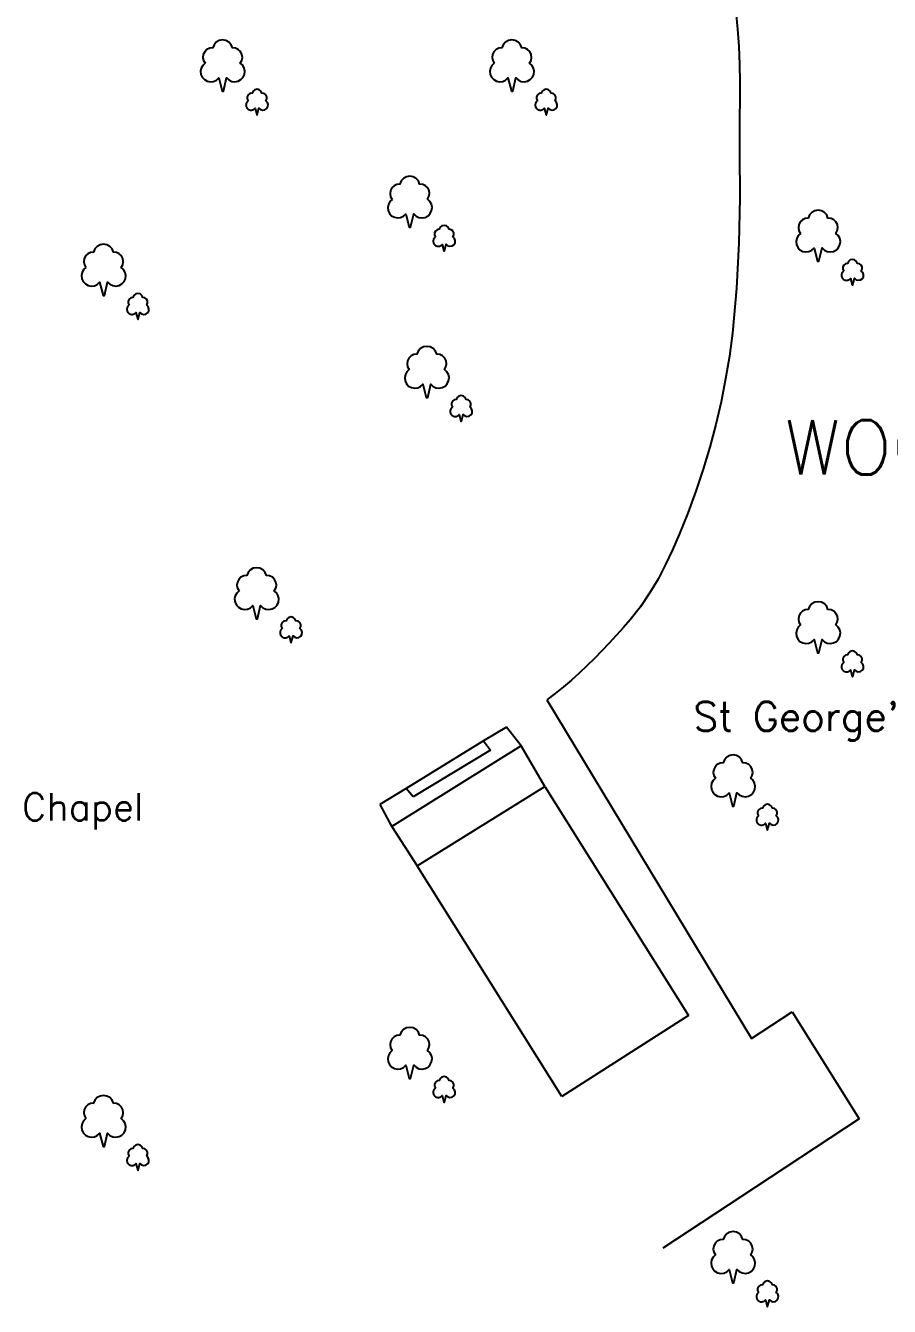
# Model space of a CAD drawing. Extents: x 427500 to 429848, y 434500 to 436505.
# Drawn here: x 429262.6 to 429313.4, y 434773.1 to 434848.3 of the extents above; entities that cross this region are included whole.
import ezdxf

# ---------------------------------------------------------------- set-up
doc = ezdxf.new("R2010")
doc.units = 0
doc.layers.add('LPTIP_Ex_Base', color=8, linetype='Continuous')
doc.styles.add('MtXpl_Romans', font='romans__.ttf')

msp = doc.modelspace()

# ---------------------------------------------------------------- linework, layer by layer
at = {"layer": 'LPTIP_Ex_Base', "color": 251, "true_color": 0x636466}
for p, q in [((429304.32, 434849.13), (429304.43, 434848.1)), ((429304.43, 434848.1), (429304.5, 434847.07)), ((429304.5, 434847.07), (429304.54, 434846.03)), ((429304.54, 434846.03), (429304.56, 434844.99)), ((429304.56, 434844.99), (429304.56, 434843.95)), ((429304.56, 434843.95), (429304.55, 434842.91)), ((429304.55, 434842.91), (429304.55, 434840.84)), ((429304.55, 434840.84), (429304.56, 434838.18)), ((429304.56, 434838.18), (429304.51, 434835.53)), ((429304.51, 434835.53), (429304.37, 434832.88)), ((429304.37, 434832.88), (429304.12, 434830.24)), ((429304.12, 434830.24), (429303.95, 434828.89)), ((429303.95, 434828.89), (429303.72, 434827.55)), ((429303.72, 434827.55), (429303.46, 434826.21)), ((429303.46, 434826.21), (429303.15, 434824.88)), ((429303.15, 434824.88), (429302.8, 434823.55)), ((429302.8, 434823.55), (429302.41, 434822.24)), ((429302.41, 434822.24), (429301.98, 434820.95)), ((429301.98, 434820.95), (429301.51, 434819.67)), ((429301.51, 434819.67), (429300.99, 434818.41)), ((429300.99, 434818.41), (429300.61, 434817.52)), ((429300.61, 434817.52), (429300.19, 434816.65)), ((429300.19, 434816.65), (429299.75, 434815.79)), ((429299.75, 434815.79), (429299.26, 434814.96)), ((429299.26, 434814.96), (429298.72, 434814.16)), ((429298.72, 434814.16), (429298.12, 434813.4)), ((429298.12, 434813.4), (429297.72, 434812.94)), ((429297.72, 434812.94), (429296.88, 434812.02)), ((429296.88, 434812.02), (429296.45, 434811.57)), ((429296.02, 434811.13), (429295.12, 434810.27)), ((429296.45, 434811.57), (429296.02, 434811.13)), ((429295.12, 434810.27), (429294.66, 434809.86)), ((429294.19, 434809.46), (429293.71, 434809.07)), ((429294.66, 434809.86), (429294.19, 434809.46)), ((429293.71, 434809.07), (429293.21, 434808.7)), ((429293.21, 434808.7), (429305.24, 434788.8)), ((429290.85, 434807.1), (429289.5, 434806.3)), ((429291.7, 434806), (429290.85, 434807.1)), ((429291.7, 434806), (429284.1, 434801.25)), ((429289.5, 434806.3), (429284.95, 434803.5)), ((429289.9, 434805.75), (429285.35, 434803)), ((429289.5, 434806.3), (429289.9, 434805.75)), ((429293.1, 434803.6), (429291.7, 434806)), ((429284.95, 434803.5), (429283.4, 434802.55)), ((429285.35, 434803), (429284.95, 434803.5)), ((429285.6, 434798.95), (429293.1, 434803.6)), ((429293.1, 434803.6), (429301.55, 434790.15)), ((429283.4, 434802.55), (429283.97, 434801.5)), ((429283.97, 434801.5), (429284.1, 434801.25)), ((429284.1, 434801.25), (429285.6, 434798.95)), ((429294.1, 434785.4), (429285.6, 434798.95)), ((429301.55, 434790.15), (429294.1, 434785.4)), ((429305.24, 434788.8), (429307.64, 434790.38)), ((429307.64, 434790.38), (429311.58, 434784.09)), ((429311.58, 434784.09), (429304.62, 434779.51)), ((429304.62, 434779.51), (429300.03, 434776.48))]:
    msp.add_line(p, q, dxfattribs=at)
for points in [[(429273.126, 434846.097), (429272.99, 434845.969), (429272.901, 434845.806), (429272.866, 434845.623), (429272.888, 434845.439), (429272.967, 434845.27), (429273.094, 434845.134), (429273.256, 434845.043), (429273.439, 434845.007), (429273.624, 434845.028), (429273.793, 434845.106), (429273.93, 434845.232), (429273.931, 434845.235), (429274.132, 434844.461), (429274.212, 434844.461), (429274.393, 434845.244), (429274.393, 434845.244), (429274.529, 434845.113), (429274.699, 434845.031), (429274.885, 434845.007), (429275.07, 434845.041), (429275.236, 434845.131), (429275.364, 434845.269), (429275.444, 434845.439), (429275.467, 434845.626), (429275.43, 434845.811), (429275.338, 434845.975), (429275.199, 434846.102), (429275.287, 434846.259), (429275.319, 434846.436), (429275.294, 434846.615), (429275.212, 434846.775), (429275.083, 434846.901), (429274.92, 434846.979), (429274.741, 434847), (429274.741, 434847), (429274.664, 434847.184), (429274.531, 434847.331), (429274.356, 434847.427), (429274.16, 434847.461), (429273.964, 434847.427), (429273.789, 434847.331), (429273.656, 434847.184), (429273.579, 434847), (429273.399, 434846.978), (429273.236, 434846.9), (429273.107, 434846.773), (429273.025, 434846.611), (429273.001, 434846.431), (429273.036, 434846.254), (429273.126, 434846.097)], [(429290.126, 434846.097), (429289.99, 434845.969), (429289.901, 434845.806), (429289.866, 434845.623), (429289.888, 434845.439), (429289.967, 434845.27), (429290.094, 434845.134), (429290.256, 434845.043), (429290.439, 434845.007), (429290.624, 434845.028), (429290.793, 434845.106), (429290.93, 434845.232), (429290.931, 434845.235), (429291.132, 434844.461), (429291.212, 434844.461), (429291.393, 434845.244), (429291.393, 434845.244), (429291.529, 434845.113), (429291.699, 434845.031), (429291.885, 434845.007), (429292.07, 434845.041), (429292.236, 434845.131), (429292.364, 434845.269), (429292.444, 434845.439), (429292.467, 434845.626), (429292.43, 434845.811), (429292.338, 434845.975), (429292.199, 434846.102), (429292.287, 434846.259), (429292.319, 434846.436), (429292.294, 434846.615), (429292.212, 434846.775), (429292.083, 434846.901), (429291.92, 434846.979), (429291.741, 434847), (429291.741, 434847), (429291.664, 434847.184), (429291.531, 434847.331), (429291.356, 434847.427), (429291.16, 434847.461), (429290.964, 434847.427), (429290.789, 434847.331), (429290.656, 434847.184), (429290.579, 434847), (429290.399, 434846.978), (429290.236, 434846.9), (429290.107, 434846.773), (429290.025, 434846.611), (429290.001, 434846.431), (429290.036, 434846.254), (429290.126, 434846.097)], [(429275.663, 434843.887), (429275.648, 434843.876), (429275.634, 434843.864), (429275.62, 434843.852), (429275.608, 434843.838), (429275.596, 434843.824), (429275.585, 434843.808), (429275.575, 434843.793), (429275.566, 434843.776), (429275.558, 434843.759), (429275.551, 434843.742), (429275.545, 434843.724), (429275.54, 434843.706), (429275.537, 434843.688), (429275.535, 434843.669), (429275.533, 434843.651), (429275.533, 434843.632), (429275.534, 434843.613), (429275.537, 434843.595), (429275.54, 434843.576), (429275.545, 434843.558), (429275.55, 434843.541), (429275.557, 434843.523), (429275.565, 434843.506), (429275.574, 434843.49), (429275.584, 434843.474), (429275.595, 434843.459), (429275.607, 434843.444), (429275.619, 434843.431), (429275.633, 434843.418), (429275.647, 434843.406), (429275.662, 434843.395), (429275.678, 434843.385), (429275.694, 434843.376), (429275.711, 434843.367), (429275.729, 434843.36), (429275.746, 434843.355), (429275.764, 434843.35), (429275.783, 434843.346), (429275.801, 434843.344), (429275.82, 434843.342), (429275.838, 434843.342), (429275.857, 434843.343), (429275.876, 434843.345), (429275.894, 434843.349), (429275.912, 434843.353), (429275.93, 434843.359), (429275.947, 434843.365), (429275.964, 434843.373), (429275.981, 434843.382), (429275.997, 434843.392), (429276.012, 434843.403), (429276.027, 434843.414), (429276.04, 434843.427), (429276.053, 434843.441), (429276.065, 434843.455), (429276.066, 434843.456), (429276.167, 434843.069), (429276.194, 434843.069), (429276.297, 434843.461), (429276.297, 434843.461), (429276.395, 434843.377), (429276.52, 434843.343), (429276.647, 434843.364), (429276.753, 434843.436), (429276.819, 434843.547), (429276.832, 434843.676), (429276.79, 434843.797), (429276.7, 434843.89), (429276.754, 434844.003), (429276.752, 434844.129), (429276.695, 434844.241), (429276.595, 434844.316), (429276.471, 434844.339), (429276.413, 434844.458), (429276.309, 434844.54), (429276.181, 434844.569), (429276.052, 434844.54), (429275.948, 434844.458), (429275.89, 434844.339), (429275.766, 434844.316), (429275.665, 434844.24), (429275.608, 434844.127), (429275.608, 434844.001), (429275.663, 434843.887)], [(429292.663, 434843.887), (429292.648, 434843.876), (429292.634, 434843.864), (429292.62, 434843.852), (429292.608, 434843.838), (429292.596, 434843.824), (429292.585, 434843.808), (429292.575, 434843.793), (429292.566, 434843.776), (429292.558, 434843.759), (429292.551, 434843.742), (429292.545, 434843.724), (429292.54, 434843.706), (429292.537, 434843.688), (429292.535, 434843.669), (429292.533, 434843.651), (429292.533, 434843.632), (429292.534, 434843.613), (429292.537, 434843.595), (429292.54, 434843.576), (429292.545, 434843.558), (429292.55, 434843.541), (429292.557, 434843.523), (429292.565, 434843.506), (429292.574, 434843.49), (429292.584, 434843.474), (429292.595, 434843.459), (429292.607, 434843.444), (429292.619, 434843.431), (429292.633, 434843.418), (429292.647, 434843.406), (429292.662, 434843.395), (429292.678, 434843.385), (429292.694, 434843.376), (429292.711, 434843.367), (429292.729, 434843.36), (429292.746, 434843.355), (429292.764, 434843.35), (429292.783, 434843.346), (429292.801, 434843.344), (429292.82, 434843.342), (429292.838, 434843.342), (429292.857, 434843.343), (429292.876, 434843.345), (429292.894, 434843.349), (429292.912, 434843.353), (429292.93, 434843.359), (429292.947, 434843.365), (429292.964, 434843.373), (429292.981, 434843.382), (429292.997, 434843.392), (429293.012, 434843.403), (429293.027, 434843.414), (429293.04, 434843.427), (429293.053, 434843.441), (429293.065, 434843.455), (429293.066, 434843.456), (429293.167, 434843.069), (429293.194, 434843.069), (429293.297, 434843.461), (429293.297, 434843.461), (429293.395, 434843.377), (429293.52, 434843.343), (429293.647, 434843.364), (429293.753, 434843.436), (429293.819, 434843.547), (429293.832, 434843.676), (429293.79, 434843.797), (429293.7, 434843.89), (429293.754, 434844.003), (429293.752, 434844.129), (429293.695, 434844.241), (429293.595, 434844.316), (429293.471, 434844.339), (429293.413, 434844.458), (429293.309, 434844.54), (429293.181, 434844.569), (429293.052, 434844.54), (429292.948, 434844.458), (429292.89, 434844.339), (429292.766, 434844.316), (429292.665, 434844.24), (429292.608, 434844.127), (429292.608, 434844.001), (429292.663, 434843.887)], [(429284.126, 434838.097), (429283.99, 434837.969), (429283.901, 434837.806), (429283.866, 434837.623), (429283.888, 434837.439), (429283.967, 434837.27), (429284.094, 434837.134), (429284.256, 434837.043), (429284.439, 434837.007), (429284.624, 434837.028), (429284.793, 434837.106), (429284.93, 434837.232), (429284.931, 434837.235), (429285.132, 434836.461), (429285.212, 434836.461), (429285.393, 434837.244), (429285.393, 434837.244), (429285.529, 434837.113), (429285.699, 434837.031), (429285.885, 434837.007), (429286.07, 434837.041), (429286.236, 434837.131), (429286.364, 434837.269), (429286.444, 434837.439), (429286.467, 434837.626), (429286.43, 434837.811), (429286.338, 434837.975), (429286.199, 434838.102), (429286.287, 434838.259), (429286.319, 434838.436), (429286.294, 434838.615), (429286.212, 434838.775), (429286.083, 434838.901), (429285.92, 434838.979), (429285.741, 434839), (429285.741, 434839), (429285.664, 434839.184), (429285.531, 434839.331), (429285.356, 434839.427), (429285.16, 434839.461), (429284.964, 434839.427), (429284.789, 434839.331), (429284.656, 434839.184), (429284.579, 434839), (429284.399, 434838.978), (429284.236, 434838.9), (429284.107, 434838.773), (429284.025, 434838.611), (429284.001, 434838.431), (429284.036, 434838.254), (429284.126, 434838.097)], [(429308.126, 434836.097), (429307.99, 434835.969), (429307.901, 434835.806), (429307.866, 434835.623), (429307.888, 434835.439), (429307.967, 434835.27), (429308.094, 434835.134), (429308.256, 434835.043), (429308.439, 434835.007), (429308.624, 434835.028), (429308.793, 434835.106), (429308.93, 434835.232), (429308.931, 434835.235), (429309.132, 434834.461), (429309.212, 434834.461), (429309.393, 434835.244), (429309.393, 434835.244), (429309.529, 434835.113), (429309.699, 434835.031), (429309.885, 434835.007), (429310.07, 434835.041), (429310.236, 434835.131), (429310.364, 434835.269), (429310.444, 434835.439), (429310.467, 434835.626), (429310.43, 434835.811), (429310.338, 434835.975), (429310.199, 434836.102), (429310.287, 434836.259), (429310.319, 434836.436), (429310.294, 434836.615), (429310.212, 434836.775), (429310.083, 434836.901), (429309.92, 434836.979), (429309.741, 434837), (429309.741, 434837), (429309.664, 434837.184), (429309.531, 434837.331), (429309.356, 434837.427), (429309.16, 434837.461), (429308.964, 434837.427), (429308.789, 434837.331), (429308.656, 434837.184), (429308.579, 434837), (429308.399, 434836.978), (429308.236, 434836.9), (429308.107, 434836.773), (429308.025, 434836.611), (429308.001, 434836.431), (429308.036, 434836.254), (429308.126, 434836.097)], [(429286.663, 434835.887), (429286.648, 434835.876), (429286.634, 434835.864), (429286.62, 434835.852), (429286.608, 434835.838), (429286.596, 434835.824), (429286.585, 434835.808), (429286.575, 434835.793), (429286.566, 434835.776), (429286.558, 434835.759), (429286.551, 434835.742), (429286.545, 434835.724), (429286.54, 434835.706), (429286.537, 434835.688), (429286.535, 434835.669), (429286.533, 434835.651), (429286.533, 434835.632), (429286.534, 434835.613), (429286.537, 434835.595), (429286.54, 434835.576), (429286.545, 434835.558), (429286.55, 434835.541), (429286.557, 434835.523), (429286.565, 434835.506), (429286.574, 434835.49), (429286.584, 434835.474), (429286.595, 434835.459), (429286.607, 434835.444), (429286.619, 434835.431), (429286.633, 434835.418), (429286.647, 434835.406), (429286.662, 434835.395), (429286.678, 434835.385), (429286.694, 434835.376), (429286.711, 434835.367), (429286.729, 434835.36), (429286.746, 434835.355), (429286.764, 434835.35), (429286.783, 434835.346), (429286.801, 434835.344), (429286.82, 434835.342), (429286.838, 434835.342), (429286.857, 434835.343), (429286.876, 434835.345), (429286.894, 434835.349), (429286.912, 434835.353), (429286.93, 434835.359), (429286.947, 434835.365), (429286.964, 434835.373), (429286.981, 434835.382), (429286.997, 434835.392), (429287.012, 434835.403), (429287.027, 434835.414), (429287.04, 434835.427), (429287.053, 434835.441), (429287.065, 434835.455), (429287.066, 434835.456), (429287.167, 434835.069), (429287.194, 434835.069), (429287.297, 434835.461), (429287.297, 434835.461), (429287.395, 434835.377), (429287.52, 434835.343), (429287.647, 434835.364), (429287.753, 434835.436), (429287.819, 434835.547), (429287.832, 434835.676), (429287.79, 434835.797), (429287.7, 434835.89), (429287.754, 434836.003), (429287.752, 434836.129), (429287.695, 434836.241), (429287.595, 434836.316), (429287.471, 434836.339), (429287.413, 434836.458), (429287.309, 434836.54), (429287.181, 434836.569), (429287.052, 434836.54), (429286.948, 434836.458), (429286.89, 434836.339), (429286.766, 434836.316), (429286.665, 434836.24), (429286.608, 434836.127), (429286.608, 434836.001), (429286.663, 434835.887)], [(429266.126, 434834.097), (429265.99, 434833.969), (429265.901, 434833.806), (429265.866, 434833.623), (429265.888, 434833.439), (429265.967, 434833.27), (429266.094, 434833.134), (429266.256, 434833.043), (429266.439, 434833.007), (429266.624, 434833.028), (429266.793, 434833.106), (429266.93, 434833.232), (429266.931, 434833.235), (429267.132, 434832.461), (429267.212, 434832.461), (429267.393, 434833.244), (429267.393, 434833.244), (429267.529, 434833.113), (429267.699, 434833.031), (429267.885, 434833.007), (429268.07, 434833.041), (429268.236, 434833.131), (429268.364, 434833.269), (429268.444, 434833.439), (429268.467, 434833.626), (429268.43, 434833.811), (429268.338, 434833.975), (429268.199, 434834.102), (429268.287, 434834.259), (429268.319, 434834.436), (429268.294, 434834.615), (429268.212, 434834.775), (429268.083, 434834.901), (429267.92, 434834.979), (429267.741, 434835), (429267.741, 434835), (429267.664, 434835.184), (429267.531, 434835.331), (429267.356, 434835.427), (429267.16, 434835.461), (429266.964, 434835.427), (429266.789, 434835.331), (429266.656, 434835.184), (429266.579, 434835), (429266.399, 434834.978), (429266.236, 434834.9), (429266.107, 434834.773), (429266.025, 434834.611), (429266.001, 434834.431), (429266.036, 434834.254), (429266.126, 434834.097)], [(429310.663, 434833.887), (429310.648, 434833.876), (429310.634, 434833.864), (429310.62, 434833.852), (429310.608, 434833.838), (429310.596, 434833.824), (429310.585, 434833.808), (429310.575, 434833.793), (429310.566, 434833.776), (429310.558, 434833.759), (429310.551, 434833.742), (429310.545, 434833.724), (429310.54, 434833.706), (429310.537, 434833.688), (429310.535, 434833.669), (429310.533, 434833.651), (429310.533, 434833.632), (429310.534, 434833.613), (429310.537, 434833.595), (429310.54, 434833.576), (429310.545, 434833.558), (429310.55, 434833.541), (429310.557, 434833.523), (429310.565, 434833.506), (429310.574, 434833.49), (429310.584, 434833.474), (429310.595, 434833.459), (429310.607, 434833.444), (429310.619, 434833.431), (429310.633, 434833.418), (429310.647, 434833.406), (429310.662, 434833.395), (429310.678, 434833.385), (429310.694, 434833.376), (429310.711, 434833.367), (429310.729, 434833.36), (429310.746, 434833.355), (429310.764, 434833.35), (429310.783, 434833.346), (429310.801, 434833.344), (429310.82, 434833.342), (429310.838, 434833.342), (429310.857, 434833.343), (429310.876, 434833.345), (429310.894, 434833.349), (429310.912, 434833.353), (429310.93, 434833.359), (429310.947, 434833.365), (429310.964, 434833.373), (429310.981, 434833.382), (429310.997, 434833.392), (429311.012, 434833.403), (429311.027, 434833.414), (429311.04, 434833.427), (429311.053, 434833.441), (429311.065, 434833.455), (429311.066, 434833.456), (429311.167, 434833.069), (429311.194, 434833.069), (429311.297, 434833.461), (429311.297, 434833.461), (429311.395, 434833.377), (429311.52, 434833.343), (429311.647, 434833.364), (429311.753, 434833.436), (429311.819, 434833.547), (429311.832, 434833.676), (429311.79, 434833.797), (429311.7, 434833.89), (429311.754, 434834.003), (429311.752, 434834.129), (429311.695, 434834.241), (429311.595, 434834.316), (429311.471, 434834.339), (429311.413, 434834.458), (429311.309, 434834.54), (429311.181, 434834.569), (429311.052, 434834.54), (429310.948, 434834.458), (429310.89, 434834.339), (429310.766, 434834.316), (429310.665, 434834.24), (429310.608, 434834.127), (429310.608, 434834.001), (429310.663, 434833.887)], [(429268.663, 434831.887), (429268.648, 434831.876), (429268.634, 434831.864), (429268.62, 434831.852), (429268.608, 434831.838), (429268.596, 434831.824), (429268.585, 434831.808), (429268.575, 434831.793), (429268.566, 434831.776), (429268.558, 434831.759), (429268.551, 434831.742), (429268.545, 434831.724), (429268.54, 434831.706), (429268.537, 434831.688), (429268.535, 434831.669), (429268.533, 434831.651), (429268.533, 434831.632), (429268.534, 434831.613), (429268.537, 434831.595), (429268.54, 434831.576), (429268.545, 434831.558), (429268.55, 434831.541), (429268.557, 434831.523), (429268.565, 434831.506), (429268.574, 434831.49), (429268.584, 434831.474), (429268.595, 434831.459), (429268.607, 434831.444), (429268.619, 434831.431), (429268.633, 434831.418), (429268.647, 434831.406), (429268.662, 434831.395), (429268.678, 434831.385), (429268.694, 434831.376), (429268.711, 434831.367), (429268.729, 434831.36), (429268.746, 434831.355), (429268.764, 434831.35), (429268.783, 434831.346), (429268.801, 434831.344), (429268.82, 434831.342), (429268.838, 434831.342), (429268.857, 434831.343), (429268.876, 434831.345), (429268.894, 434831.349), (429268.912, 434831.353), (429268.93, 434831.359), (429268.947, 434831.365), (429268.964, 434831.373), (429268.981, 434831.382), (429268.997, 434831.392), (429269.012, 434831.403), (429269.027, 434831.414), (429269.04, 434831.427), (429269.053, 434831.441), (429269.065, 434831.455), (429269.066, 434831.456), (429269.167, 434831.069), (429269.194, 434831.069), (429269.297, 434831.461), (429269.297, 434831.461), (429269.395, 434831.377), (429269.52, 434831.343), (429269.647, 434831.364), (429269.753, 434831.436), (429269.819, 434831.547), (429269.832, 434831.676), (429269.79, 434831.797), (429269.7, 434831.89), (429269.754, 434832.003), (429269.752, 434832.129), (429269.695, 434832.241), (429269.595, 434832.316), (429269.471, 434832.339), (429269.413, 434832.458), (429269.309, 434832.54), (429269.181, 434832.569), (429269.052, 434832.54), (429268.948, 434832.458), (429268.89, 434832.339), (429268.766, 434832.316), (429268.665, 434832.24), (429268.608, 434832.127), (429268.608, 434832.001), (429268.663, 434831.887)], [(429285.126, 434828.097), (429284.99, 434827.969), (429284.901, 434827.806), (429284.866, 434827.623), (429284.888, 434827.439), (429284.967, 434827.27), (429285.094, 434827.134), (429285.256, 434827.043), (429285.439, 434827.007), (429285.624, 434827.028), (429285.793, 434827.106), (429285.93, 434827.232), (429285.931, 434827.235), (429286.132, 434826.461), (429286.212, 434826.461), (429286.393, 434827.244), (429286.393, 434827.244), (429286.529, 434827.113), (429286.699, 434827.031), (429286.885, 434827.007), (429287.07, 434827.041), (429287.236, 434827.131), (429287.364, 434827.269), (429287.444, 434827.439), (429287.467, 434827.626), (429287.43, 434827.811), (429287.338, 434827.975), (429287.199, 434828.102), (429287.287, 434828.259), (429287.319, 434828.436), (429287.294, 434828.615), (429287.212, 434828.775), (429287.083, 434828.901), (429286.92, 434828.979), (429286.741, 434829), (429286.741, 434829), (429286.664, 434829.184), (429286.531, 434829.331), (429286.356, 434829.427), (429286.16, 434829.461), (429285.964, 434829.427), (429285.789, 434829.331), (429285.656, 434829.184), (429285.579, 434829), (429285.399, 434828.978), (429285.236, 434828.9), (429285.107, 434828.773), (429285.025, 434828.611), (429285.001, 434828.431), (429285.036, 434828.254), (429285.126, 434828.097)], [(429287.663, 434825.887), (429287.648, 434825.876), (429287.634, 434825.864), (429287.62, 434825.852), (429287.608, 434825.838), (429287.596, 434825.824), (429287.585, 434825.808), (429287.575, 434825.793), (429287.566, 434825.776), (429287.558, 434825.759), (429287.551, 434825.742), (429287.545, 434825.724), (429287.54, 434825.706), (429287.537, 434825.688), (429287.535, 434825.669), (429287.533, 434825.651), (429287.533, 434825.632), (429287.534, 434825.613), (429287.537, 434825.595), (429287.54, 434825.576), (429287.545, 434825.558), (429287.55, 434825.541), (429287.557, 434825.523), (429287.565, 434825.506), (429287.574, 434825.49), (429287.584, 434825.474), (429287.595, 434825.459), (429287.607, 434825.444), (429287.619, 434825.431), (429287.633, 434825.418), (429287.647, 434825.406), (429287.662, 434825.395), (429287.678, 434825.385), (429287.694, 434825.376), (429287.711, 434825.367), (429287.729, 434825.36), (429287.746, 434825.355), (429287.764, 434825.35), (429287.783, 434825.346), (429287.801, 434825.344), (429287.82, 434825.342), (429287.838, 434825.342), (429287.857, 434825.343), (429287.876, 434825.345), (429287.894, 434825.349), (429287.912, 434825.353), (429287.93, 434825.359), (429287.947, 434825.365), (429287.964, 434825.373), (429287.981, 434825.382), (429287.997, 434825.392), (429288.012, 434825.403), (429288.027, 434825.414), (429288.04, 434825.427), (429288.053, 434825.441), (429288.065, 434825.455), (429288.066, 434825.456), (429288.167, 434825.069), (429288.194, 434825.069), (429288.297, 434825.461), (429288.297, 434825.461), (429288.395, 434825.377), (429288.52, 434825.343), (429288.647, 434825.364), (429288.753, 434825.436), (429288.819, 434825.547), (429288.832, 434825.676), (429288.79, 434825.797), (429288.7, 434825.89), (429288.754, 434826.003), (429288.752, 434826.129), (429288.695, 434826.241), (429288.595, 434826.316), (429288.471, 434826.339), (429288.413, 434826.458), (429288.309, 434826.54), (429288.181, 434826.569), (429288.052, 434826.54), (429287.948, 434826.458), (429287.89, 434826.339), (429287.766, 434826.316), (429287.665, 434826.24), (429287.608, 434826.127), (429287.608, 434826.001), (429287.663, 434825.887)], [(429275.126, 434815.097), (429274.99, 434814.969), (429274.901, 434814.806), (429274.866, 434814.623), (429274.888, 434814.439), (429274.967, 434814.27), (429275.094, 434814.134), (429275.256, 434814.043), (429275.439, 434814.007), (429275.624, 434814.028), (429275.793, 434814.106), (429275.93, 434814.232), (429275.931, 434814.235), (429276.132, 434813.461), (429276.212, 434813.461), (429276.393, 434814.244), (429276.393, 434814.244), (429276.529, 434814.113), (429276.699, 434814.031), (429276.885, 434814.007), (429277.07, 434814.041), (429277.236, 434814.131), (429277.364, 434814.269), (429277.444, 434814.439), (429277.467, 434814.626), (429277.43, 434814.811), (429277.338, 434814.975), (429277.199, 434815.102), (429277.287, 434815.259), (429277.319, 434815.436), (429277.294, 434815.615), (429277.212, 434815.775), (429277.083, 434815.901), (429276.92, 434815.979), (429276.741, 434816), (429276.741, 434816), (429276.664, 434816.184), (429276.531, 434816.331), (429276.356, 434816.427), (429276.16, 434816.461), (429275.964, 434816.427), (429275.789, 434816.331), (429275.656, 434816.184), (429275.579, 434816), (429275.399, 434815.978), (429275.236, 434815.9), (429275.107, 434815.773), (429275.025, 434815.611), (429275.001, 434815.431), (429275.036, 434815.254), (429275.126, 434815.097)], [(429308.126, 434813.097), (429307.99, 434812.969), (429307.901, 434812.806), (429307.866, 434812.623), (429307.888, 434812.439), (429307.967, 434812.27), (429308.094, 434812.134), (429308.256, 434812.043), (429308.439, 434812.007), (429308.624, 434812.028), (429308.793, 434812.106), (429308.93, 434812.232), (429308.931, 434812.235), (429309.132, 434811.461), (429309.212, 434811.461), (429309.393, 434812.244), (429309.393, 434812.244), (429309.529, 434812.113), (429309.699, 434812.031), (429309.885, 434812.007), (429310.07, 434812.041), (429310.236, 434812.131), (429310.364, 434812.269), (429310.444, 434812.439), (429310.467, 434812.626), (429310.43, 434812.811), (429310.338, 434812.975), (429310.199, 434813.102), (429310.287, 434813.259), (429310.319, 434813.436), (429310.294, 434813.615), (429310.212, 434813.775), (429310.083, 434813.901), (429309.92, 434813.979), (429309.741, 434814), (429309.741, 434814), (429309.664, 434814.184), (429309.531, 434814.331), (429309.356, 434814.427), (429309.16, 434814.461), (429308.964, 434814.427), (429308.789, 434814.331), (429308.656, 434814.184), (429308.579, 434814), (429308.399, 434813.978), (429308.236, 434813.9), (429308.107, 434813.773), (429308.025, 434813.611), (429308.001, 434813.431), (429308.036, 434813.254), (429308.126, 434813.097)], [(429277.663, 434812.887), (429277.648, 434812.876), (429277.634, 434812.864), (429277.62, 434812.852), (429277.608, 434812.838), (429277.596, 434812.824), (429277.585, 434812.808), (429277.575, 434812.793), (429277.566, 434812.776), (429277.558, 434812.759), (429277.551, 434812.742), (429277.545, 434812.724), (429277.54, 434812.706), (429277.537, 434812.688), (429277.535, 434812.669), (429277.533, 434812.651), (429277.533, 434812.632), (429277.534, 434812.613), (429277.537, 434812.595), (429277.54, 434812.576), (429277.545, 434812.558), (429277.55, 434812.541), (429277.557, 434812.523), (429277.565, 434812.506), (429277.574, 434812.49), (429277.584, 434812.474), (429277.595, 434812.459), (429277.607, 434812.444), (429277.619, 434812.431), (429277.633, 434812.418), (429277.647, 434812.406), (429277.662, 434812.395), (429277.678, 434812.385), (429277.694, 434812.376), (429277.711, 434812.367), (429277.729, 434812.36), (429277.746, 434812.355), (429277.764, 434812.35), (429277.783, 434812.346), (429277.801, 434812.344), (429277.82, 434812.342), (429277.838, 434812.342), (429277.857, 434812.343), (429277.876, 434812.345), (429277.894, 434812.349), (429277.912, 434812.353), (429277.93, 434812.359), (429277.947, 434812.365), (429277.964, 434812.373), (429277.981, 434812.382), (429277.997, 434812.392), (429278.012, 434812.403), (429278.027, 434812.414), (429278.04, 434812.427), (429278.053, 434812.441), (429278.065, 434812.455), (429278.066, 434812.456), (429278.167, 434812.069), (429278.194, 434812.069), (429278.297, 434812.461), (429278.297, 434812.461), (429278.395, 434812.377), (429278.52, 434812.343), (429278.647, 434812.364), (429278.753, 434812.436), (429278.819, 434812.547), (429278.832, 434812.676), (429278.79, 434812.797), (429278.7, 434812.89), (429278.754, 434813.003), (429278.752, 434813.129), (429278.695, 434813.241), (429278.595, 434813.316), (429278.471, 434813.339), (429278.413, 434813.458), (429278.309, 434813.54), (429278.181, 434813.569), (429278.052, 434813.54), (429277.948, 434813.458), (429277.89, 434813.339), (429277.766, 434813.316), (429277.665, 434813.24), (429277.608, 434813.127), (429277.608, 434813.001), (429277.663, 434812.887)], [(429310.663, 434810.887), (429310.648, 434810.876), (429310.634, 434810.864), (429310.62, 434810.852), (429310.608, 434810.838), (429310.596, 434810.824), (429310.585, 434810.808), (429310.575, 434810.793), (429310.566, 434810.776), (429310.558, 434810.759), (429310.551, 434810.742), (429310.545, 434810.724), (429310.54, 434810.706), (429310.537, 434810.688), (429310.535, 434810.669), (429310.533, 434810.651), (429310.533, 434810.632), (429310.534, 434810.613), (429310.537, 434810.595), (429310.54, 434810.576), (429310.545, 434810.558), (429310.55, 434810.541), (429310.557, 434810.523), (429310.565, 434810.506), (429310.574, 434810.49), (429310.584, 434810.474), (429310.595, 434810.459), (429310.607, 434810.444), (429310.619, 434810.431), (429310.633, 434810.418), (429310.647, 434810.406), (429310.662, 434810.395), (429310.678, 434810.385), (429310.694, 434810.376), (429310.711, 434810.367), (429310.729, 434810.36), (429310.746, 434810.355), (429310.764, 434810.35), (429310.783, 434810.346), (429310.801, 434810.344), (429310.82, 434810.342), (429310.838, 434810.342), (429310.857, 434810.343), (429310.876, 434810.345), (429310.894, 434810.349), (429310.912, 434810.353), (429310.93, 434810.359), (429310.947, 434810.365), (429310.964, 434810.373), (429310.981, 434810.382), (429310.997, 434810.392), (429311.012, 434810.403), (429311.027, 434810.414), (429311.04, 434810.427), (429311.053, 434810.441), (429311.065, 434810.455), (429311.066, 434810.456), (429311.167, 434810.069), (429311.194, 434810.069), (429311.297, 434810.461), (429311.297, 434810.461), (429311.395, 434810.377), (429311.52, 434810.343), (429311.647, 434810.364), (429311.753, 434810.436), (429311.819, 434810.547), (429311.832, 434810.676), (429311.79, 434810.797), (429311.7, 434810.89), (429311.754, 434811.003), (429311.752, 434811.129), (429311.695, 434811.241), (429311.595, 434811.316), (429311.471, 434811.339), (429311.413, 434811.458), (429311.309, 434811.54), (429311.181, 434811.569), (429311.052, 434811.54), (429310.948, 434811.458), (429310.89, 434811.339), (429310.766, 434811.316), (429310.665, 434811.24), (429310.608, 434811.127), (429310.608, 434811.001), (429310.663, 434810.887)], [(429303.126, 434804.097), (429302.99, 434803.969), (429302.901, 434803.806), (429302.866, 434803.623), (429302.888, 434803.439), (429302.967, 434803.27), (429303.094, 434803.134), (429303.256, 434803.043), (429303.439, 434803.007), (429303.624, 434803.028), (429303.793, 434803.106), (429303.93, 434803.232), (429303.931, 434803.235), (429304.132, 434802.461), (429304.212, 434802.461), (429304.393, 434803.244), (429304.393, 434803.244), (429304.529, 434803.113), (429304.699, 434803.031), (429304.885, 434803.007), (429305.07, 434803.041), (429305.236, 434803.131), (429305.364, 434803.269), (429305.444, 434803.439), (429305.467, 434803.626), (429305.43, 434803.811), (429305.338, 434803.975), (429305.199, 434804.102), (429305.287, 434804.259), (429305.319, 434804.436), (429305.294, 434804.615), (429305.212, 434804.775), (429305.083, 434804.901), (429304.92, 434804.979), (429304.741, 434805), (429304.741, 434805), (429304.664, 434805.184), (429304.531, 434805.331), (429304.356, 434805.427), (429304.16, 434805.461), (429303.964, 434805.427), (429303.789, 434805.331), (429303.656, 434805.184), (429303.579, 434805), (429303.399, 434804.978), (429303.236, 434804.9), (429303.107, 434804.773), (429303.025, 434804.611), (429303.001, 434804.431), (429303.036, 434804.254), (429303.126, 434804.097)], [(429305.663, 434801.887), (429305.648, 434801.876), (429305.634, 434801.864), (429305.62, 434801.852), (429305.608, 434801.838), (429305.596, 434801.824), (429305.585, 434801.808), (429305.575, 434801.793), (429305.566, 434801.776), (429305.558, 434801.759), (429305.551, 434801.742), (429305.545, 434801.724), (429305.54, 434801.706), (429305.537, 434801.688), (429305.535, 434801.669), (429305.533, 434801.651), (429305.533, 434801.632), (429305.534, 434801.613), (429305.537, 434801.595), (429305.54, 434801.576), (429305.545, 434801.558), (429305.55, 434801.541), (429305.557, 434801.523), (429305.565, 434801.506), (429305.574, 434801.49), (429305.584, 434801.474), (429305.595, 434801.459), (429305.607, 434801.444), (429305.619, 434801.431), (429305.633, 434801.418), (429305.647, 434801.406), (429305.662, 434801.395), (429305.678, 434801.385), (429305.694, 434801.376), (429305.711, 434801.367), (429305.729, 434801.36), (429305.746, 434801.355), (429305.764, 434801.35), (429305.783, 434801.346), (429305.801, 434801.344), (429305.82, 434801.342), (429305.838, 434801.342), (429305.857, 434801.343), (429305.876, 434801.345), (429305.894, 434801.349), (429305.912, 434801.353), (429305.93, 434801.359), (429305.947, 434801.365), (429305.964, 434801.373), (429305.981, 434801.382), (429305.997, 434801.392), (429306.012, 434801.403), (429306.027, 434801.414), (429306.04, 434801.427), (429306.053, 434801.441), (429306.065, 434801.455), (429306.066, 434801.456), (429306.167, 434801.069), (429306.194, 434801.069), (429306.297, 434801.461), (429306.297, 434801.461), (429306.395, 434801.377), (429306.52, 434801.343), (429306.647, 434801.364), (429306.753, 434801.436), (429306.819, 434801.547), (429306.832, 434801.676), (429306.79, 434801.797), (429306.7, 434801.89), (429306.754, 434802.003), (429306.752, 434802.129), (429306.695, 434802.241), (429306.595, 434802.316), (429306.471, 434802.339), (429306.413, 434802.458), (429306.309, 434802.54), (429306.181, 434802.569), (429306.052, 434802.54), (429305.948, 434802.458), (429305.89, 434802.339), (429305.766, 434802.316), (429305.665, 434802.24), (429305.608, 434802.127), (429305.608, 434802.001), (429305.663, 434801.887)], [(429284.126, 434788.097), (429283.99, 434787.969), (429283.901, 434787.806), (429283.866, 434787.623), (429283.888, 434787.439), (429283.967, 434787.27), (429284.094, 434787.134), (429284.256, 434787.043), (429284.439, 434787.007), (429284.624, 434787.028), (429284.793, 434787.106), (429284.93, 434787.232), (429284.931, 434787.235), (429285.132, 434786.461), (429285.212, 434786.461), (429285.393, 434787.244), (429285.393, 434787.244), (429285.529, 434787.113), (429285.699, 434787.031), (429285.885, 434787.007), (429286.07, 434787.041), (429286.236, 434787.131), (429286.364, 434787.269), (429286.444, 434787.439), (429286.467, 434787.626), (429286.43, 434787.811), (429286.338, 434787.975), (429286.199, 434788.102), (429286.287, 434788.259), (429286.319, 434788.436), (429286.294, 434788.615), (429286.212, 434788.775), (429286.083, 434788.901), (429285.92, 434788.979), (429285.741, 434789), (429285.741, 434789), (429285.664, 434789.184), (429285.531, 434789.331), (429285.356, 434789.427), (429285.16, 434789.461), (429284.964, 434789.427), (429284.789, 434789.331), (429284.656, 434789.184), (429284.579, 434789), (429284.399, 434788.978), (429284.236, 434788.9), (429284.107, 434788.773), (429284.025, 434788.611), (429284.001, 434788.431), (429284.036, 434788.254), (429284.126, 434788.097)], [(429286.663, 434785.887), (429286.648, 434785.876), (429286.634, 434785.864), (429286.62, 434785.852), (429286.608, 434785.838), (429286.596, 434785.824), (429286.585, 434785.808), (429286.575, 434785.793), (429286.566, 434785.776), (429286.558, 434785.759), (429286.551, 434785.742), (429286.545, 434785.724), (429286.54, 434785.706), (429286.537, 434785.688), (429286.535, 434785.669), (429286.533, 434785.651), (429286.533, 434785.632), (429286.534, 434785.613), (429286.537, 434785.595), (429286.54, 434785.576), (429286.545, 434785.558), (429286.55, 434785.541), (429286.557, 434785.523), (429286.565, 434785.506), (429286.574, 434785.49), (429286.584, 434785.474), (429286.595, 434785.459), (429286.607, 434785.444), (429286.619, 434785.431), (429286.633, 434785.418), (429286.647, 434785.406), (429286.662, 434785.395), (429286.678, 434785.385), (429286.694, 434785.376), (429286.711, 434785.367), (429286.729, 434785.36), (429286.746, 434785.355), (429286.764, 434785.35), (429286.783, 434785.346), (429286.801, 434785.344), (429286.82, 434785.342), (429286.838, 434785.342), (429286.857, 434785.343), (429286.876, 434785.345), (429286.894, 434785.349), (429286.912, 434785.353), (429286.93, 434785.359), (429286.947, 434785.365), (429286.964, 434785.373), (429286.981, 434785.382), (429286.997, 434785.392), (429287.012, 434785.403), (429287.027, 434785.414), (429287.04, 434785.427), (429287.053, 434785.441), (429287.065, 434785.455), (429287.066, 434785.456), (429287.167, 434785.069), (429287.194, 434785.069), (429287.297, 434785.461), (429287.297, 434785.461), (429287.395, 434785.377), (429287.52, 434785.343), (429287.647, 434785.364), (429287.753, 434785.436), (429287.819, 434785.547), (429287.832, 434785.676), (429287.79, 434785.797), (429287.7, 434785.89), (429287.754, 434786.003), (429287.752, 434786.129), (429287.695, 434786.241), (429287.595, 434786.316), (429287.471, 434786.339), (429287.413, 434786.458), (429287.309, 434786.54), (429287.181, 434786.569), (429287.052, 434786.54), (429286.948, 434786.458), (429286.89, 434786.339), (429286.766, 434786.316), (429286.665, 434786.24), (429286.608, 434786.127), (429286.608, 434786.001), (429286.663, 434785.887)], [(429266.126, 434784.097), (429265.99, 434783.969), (429265.901, 434783.806), (429265.866, 434783.623), (429265.888, 434783.439), (429265.967, 434783.27), (429266.094, 434783.134), (429266.256, 434783.043), (429266.439, 434783.007), (429266.624, 434783.028), (429266.793, 434783.106), (429266.93, 434783.232), (429266.931, 434783.235), (429267.132, 434782.461), (429267.212, 434782.461), (429267.393, 434783.244), (429267.393, 434783.244), (429267.529, 434783.113), (429267.699, 434783.031), (429267.885, 434783.007), (429268.07, 434783.041), (429268.236, 434783.131), (429268.364, 434783.269), (429268.444, 434783.439), (429268.467, 434783.626), (429268.43, 434783.811), (429268.338, 434783.975), (429268.199, 434784.102), (429268.287, 434784.259), (429268.319, 434784.436), (429268.294, 434784.615), (429268.212, 434784.775), (429268.083, 434784.901), (429267.92, 434784.979), (429267.741, 434785), (429267.741, 434785), (429267.664, 434785.184), (429267.531, 434785.331), (429267.356, 434785.427), (429267.16, 434785.461), (429266.964, 434785.427), (429266.789, 434785.331), (429266.656, 434785.184), (429266.579, 434785), (429266.399, 434784.978), (429266.236, 434784.9), (429266.107, 434784.773), (429266.025, 434784.611), (429266.001, 434784.431), (429266.036, 434784.254), (429266.126, 434784.097)], [(429268.663, 434781.887), (429268.648, 434781.876), (429268.634, 434781.864), (429268.62, 434781.852), (429268.608, 434781.838), (429268.596, 434781.824), (429268.585, 434781.808), (429268.575, 434781.793), (429268.566, 434781.776), (429268.558, 434781.759), (429268.551, 434781.742), (429268.545, 434781.724), (429268.54, 434781.706), (429268.537, 434781.688), (429268.535, 434781.669), (429268.533, 434781.651), (429268.533, 434781.632), (429268.534, 434781.613), (429268.537, 434781.595), (429268.54, 434781.576), (429268.545, 434781.558), (429268.55, 434781.541), (429268.557, 434781.523), (429268.565, 434781.506), (429268.574, 434781.49), (429268.584, 434781.474), (429268.595, 434781.459), (429268.607, 434781.444), (429268.619, 434781.431), (429268.633, 434781.418), (429268.647, 434781.406), (429268.662, 434781.395), (429268.678, 434781.385), (429268.694, 434781.376), (429268.711, 434781.367), (429268.729, 434781.36), (429268.746, 434781.355), (429268.764, 434781.35), (429268.783, 434781.346), (429268.801, 434781.344), (429268.82, 434781.342), (429268.838, 434781.342), (429268.857, 434781.343), (429268.876, 434781.345), (429268.894, 434781.349), (429268.912, 434781.353), (429268.93, 434781.359), (429268.947, 434781.365), (429268.964, 434781.373), (429268.981, 434781.382), (429268.997, 434781.392), (429269.012, 434781.403), (429269.027, 434781.414), (429269.04, 434781.427), (429269.053, 434781.441), (429269.065, 434781.455), (429269.066, 434781.456), (429269.167, 434781.069), (429269.194, 434781.069), (429269.297, 434781.461), (429269.297, 434781.461), (429269.395, 434781.377), (429269.52, 434781.343), (429269.647, 434781.364), (429269.753, 434781.436), (429269.819, 434781.547), (429269.832, 434781.676), (429269.79, 434781.797), (429269.7, 434781.89), (429269.754, 434782.003), (429269.752, 434782.129), (429269.695, 434782.241), (429269.595, 434782.316), (429269.471, 434782.339), (429269.413, 434782.458), (429269.309, 434782.54), (429269.181, 434782.569), (429269.052, 434782.54), (429268.948, 434782.458), (429268.89, 434782.339), (429268.766, 434782.316), (429268.665, 434782.24), (429268.608, 434782.127), (429268.608, 434782.001), (429268.663, 434781.887)], [(429303.126, 434776.097), (429302.99, 434775.969), (429302.901, 434775.806), (429302.866, 434775.623), (429302.888, 434775.439), (429302.967, 434775.27), (429303.094, 434775.134), (429303.256, 434775.043), (429303.439, 434775.007), (429303.624, 434775.028), (429303.793, 434775.106), (429303.93, 434775.232), (429303.931, 434775.235), (429304.132, 434774.461), (429304.212, 434774.461), (429304.393, 434775.244), (429304.393, 434775.244), (429304.529, 434775.113), (429304.699, 434775.031), (429304.885, 434775.007), (429305.07, 434775.041), (429305.236, 434775.131), (429305.364, 434775.269), (429305.444, 434775.439), (429305.467, 434775.626), (429305.43, 434775.811), (429305.338, 434775.975), (429305.199, 434776.102), (429305.287, 434776.259), (429305.319, 434776.436), (429305.294, 434776.615), (429305.212, 434776.775), (429305.083, 434776.901), (429304.92, 434776.979), (429304.741, 434777), (429304.741, 434777), (429304.664, 434777.184), (429304.531, 434777.331), (429304.356, 434777.427), (429304.16, 434777.461), (429303.964, 434777.427), (429303.789, 434777.331), (429303.656, 434777.184), (429303.579, 434777), (429303.399, 434776.978), (429303.236, 434776.9), (429303.107, 434776.773), (429303.025, 434776.611), (429303.001, 434776.431), (429303.036, 434776.254), (429303.126, 434776.097)], [(429305.663, 434773.887), (429305.648, 434773.876), (429305.634, 434773.864), (429305.62, 434773.852), (429305.608, 434773.838), (429305.596, 434773.824), (429305.585, 434773.808), (429305.575, 434773.793), (429305.566, 434773.776), (429305.558, 434773.759), (429305.551, 434773.742), (429305.545, 434773.724), (429305.54, 434773.706), (429305.537, 434773.688), (429305.535, 434773.669), (429305.533, 434773.651), (429305.533, 434773.632), (429305.534, 434773.613), (429305.537, 434773.595), (429305.54, 434773.576), (429305.545, 434773.558), (429305.55, 434773.541), (429305.557, 434773.523), (429305.565, 434773.506), (429305.574, 434773.49), (429305.584, 434773.474), (429305.595, 434773.459), (429305.607, 434773.444), (429305.619, 434773.431), (429305.633, 434773.418), (429305.647, 434773.406), (429305.662, 434773.395), (429305.678, 434773.385), (429305.694, 434773.376), (429305.711, 434773.367), (429305.729, 434773.36), (429305.746, 434773.355), (429305.764, 434773.35), (429305.783, 434773.346), (429305.801, 434773.344), (429305.82, 434773.342), (429305.838, 434773.342), (429305.857, 434773.343), (429305.876, 434773.345), (429305.894, 434773.349), (429305.912, 434773.353), (429305.93, 434773.359), (429305.947, 434773.365), (429305.964, 434773.373), (429305.981, 434773.382), (429305.997, 434773.392), (429306.012, 434773.403), (429306.027, 434773.414), (429306.04, 434773.427), (429306.053, 434773.441), (429306.065, 434773.455), (429306.066, 434773.456), (429306.167, 434773.069), (429306.194, 434773.069), (429306.297, 434773.461), (429306.297, 434773.461), (429306.395, 434773.377), (429306.52, 434773.343), (429306.647, 434773.364), (429306.753, 434773.436), (429306.819, 434773.547), (429306.832, 434773.676), (429306.79, 434773.797), (429306.7, 434773.89), (429306.754, 434774.003), (429306.752, 434774.129), (429306.695, 434774.241), (429306.595, 434774.316), (429306.471, 434774.339), (429306.413, 434774.458), (429306.309, 434774.54), (429306.181, 434774.569), (429306.052, 434774.54), (429305.948, 434774.458), (429305.89, 434774.339), (429305.766, 434774.316), (429305.665, 434774.24), (429305.608, 434774.127), (429305.608, 434774.001), (429305.663, 434773.887)]]:
    msp.add_lwpolyline(points, dxfattribs=at)

# ---------------------------------------------------------------- texts
at = {"layer": 'LPTIP_Ex_Base', "color": 251, "true_color": 0x636466, "style": 'MtXpl_Romans'}
for s, height, p in [('WOODHOUSE', 3.2, (429307.179, 434821.929)), ("St George's Fields (formerly Leeds General Cemetery)", 1.7, (429301.829, 434806.876)), ('Cemetery Chapel', 1.6, (429251.25, 434801.61))]:
    msp.add_text(s, height=height, dxfattribs=at).set_placement(p)

doc.saveas('drawing.dxf')
